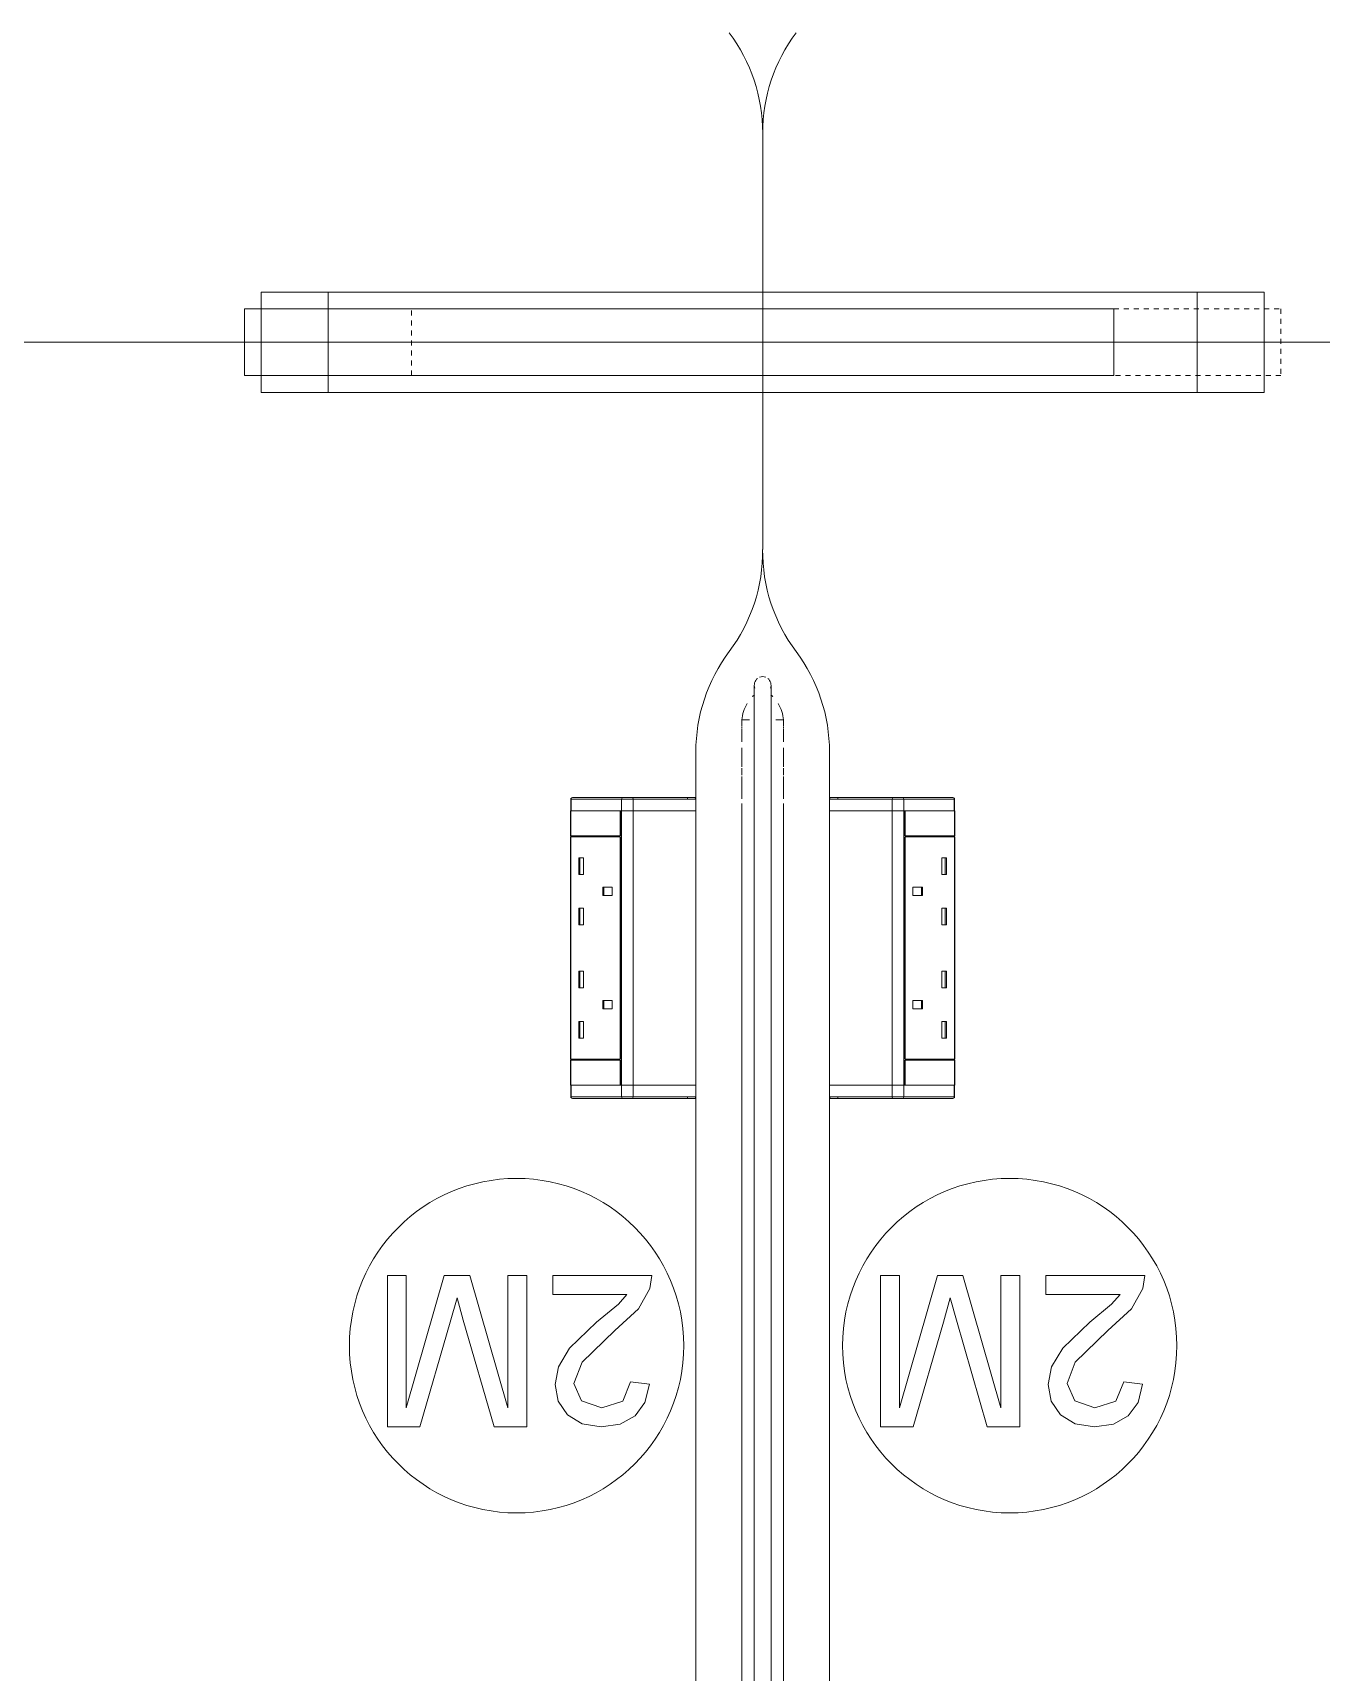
# Model space of a CAD drawing. Header units: millimetres. Extents: x 155927 to 326028, y -36033 to 97293.
# Drawn here: x 199766 to 200537, y 11298 to 12279 of the extents above; entities that cross this region are included whole.
import ezdxf

# ---------------------------------------------------------------- set-up
doc = ezdxf.new("R2010")
doc.units = ezdxf.units.MM
doc.header["$MEASUREMENT"] = 0
doc.linetypes.add('Dash', pattern=[6, 3, -3])
doc.layers.add('I-FURN', color=8, linetype='CONTINUOUS', lineweight=9)
doc.layers.add('I-FURN-HDLN', color=8, linetype='Dash', lineweight=9)

msp = doc.modelspace()

# ---------------------------------------------------------------- linework, layer by layer
at = {"layer": 'I-FURN'}
for p, q in [((200202.99, 12218.61), (200202.99, 12093.61)), ((200202.99, 12093.61), (200202.99, 12218.61)), ((200202.99, 12093.61), (200202.99, 12218.61)), ((200202.99, 12218.61), (200202.99, 12093.61)), ((199942.99, 12123.61), (199902.99, 12123.61)), ((199902.99, 12123.61), (200502.99, 12123.61)), ((199902.99, 12123.61), (199902.99, 12063.61)), ((199902.99, 12123.61), (199902.99, 12113.61)), ((200462.99, 12123.61), (199942.99, 12123.61)), ((199942.99, 12123.61), (199942.99, 12113.61)), ((199942.99, 12123.61), (199942.99, 12063.61)), ((200502.99, 12123.61), (200462.99, 12123.61)), ((200462.99, 12123.61), (200462.99, 12063.61)), ((200462.99, 12123.61), (200462.99, 12063.61)), ((200502.99, 12063.61), (200502.99, 12123.61)), ((200502.99, 12123.61), (200502.99, 12063.61)), ((199902.99, 12113.61), (199892.99, 12113.61)), ((199892.99, 12113.61), (199892.99, 12073.61)), ((200412.99, 12113.61), (199902.99, 12113.61)), ((200412.99, 12073.61), (200412.99, 12113.61)), ((200202.99, 12093.61), (199402.99, 12093.61)), ((199402.99, 12093.61), (200202.99, 12093.61)), ((199402.99, 12093.61), (200202.99, 12093.61)), ((200202.99, 12093.61), (199402.99, 12093.61)), ((200202.99, 12093.61), (200202.99, 11969.72)), ((201002.99, 12093.61), (200202.99, 12093.61)), ((200202.99, 12093.61), (201002.99, 12093.61)), ((200202.99, 11969.72), (200202.99, 12093.61)), ((200202.99, 11969.72), (200202.99, 12093.61)), ((200202.99, 12093.61), (200202.99, 11969.72)), ((200202.99, 12093.61), (201002.99, 12093.61)), ((201002.99, 12093.61), (200202.99, 12093.61)), ((199892.99, 12073.61), (199902.99, 12073.61)), ((199902.99, 12073.61), (199902.99, 12063.61)), ((199902.99, 12073.61), (200412.99, 12073.61)), ((199942.99, 12073.61), (199942.99, 12063.61)), ((200502.99, 12063.61), (199902.99, 12063.61)), ((199902.99, 12063.61), (199942.99, 12063.61)), ((199942.99, 12063.61), (200462.99, 12063.61)), ((200462.99, 12063.61), (200502.99, 12063.61)), ((200197.99, 11888.61), (200197.99, 11888.56)), ((200197.99, 11888.56), (200197.99, 11888.38)), ((200197.99, 11888.38), (200197.99, 11888.1)), ((200197.99, 11888.1), (200197.99, 11887.71)), ((200197.99, 11887.71), (200197.99, 11887.2)), ((200197.99, 11887.2), (200197.99, 11886.58)), ((200197.99, 11886.58), (200197.99, 11885.85)), ((200197.99, 11885.85), (200197.99, 11885.01)), ((200197.99, 11885.01), (200197.99, 11884.07)), ((200197.99, 11884.07), (200197.99, 11883.01)), ((200197.99, 11883.01), (200197.99, 11881.86)), ((200197.99, 11881.86), (200197.99, 11880.6)), ((200207.99, 11888.52), (200207.99, 11888.61)), ((200207.99, 11888.61), (200207.99, 11888.61)), ((200207.99, 11888.32), (200207.99, 11888.52)), ((200207.99, 11888.01), (200207.99, 11888.32)), ((200207.99, 11887.58), (200207.99, 11888.01)), ((200207.99, 11887.04), (200207.99, 11887.58)), ((200207.99, 11886.39), (200207.99, 11887.04)), ((200207.99, 11885.63), (200207.99, 11886.39)), ((200207.99, 11884.77), (200207.99, 11885.63)), ((200207.99, 11883.79), (200207.99, 11884.77)), ((200207.99, 11882.71), (200207.99, 11883.79)), ((200207.99, 11881.53), (200207.99, 11882.71)), ((200207.99, 11880.24), (200207.99, 11881.53)), ((200197.99, 11880.6), (200197.99, 11879.24)), ((200197.99, 11879.24), (200197.99, 11877.78)), ((200197.99, 11877.78), (200197.99, 11876.23)), ((200197.99, 11876.23), (200197.99, 11874.58)), ((200197.99, 11874.58), (200197.99, 11872.84)), ((200197.99, 11872.84), (200197.99, 11871.01)), ((200207.99, 11878.85), (200207.99, 11880.24)), ((200207.99, 11877.37), (200207.99, 11878.85)), ((200207.99, 11875.79), (200207.99, 11877.37)), ((200207.99, 11874.12), (200207.99, 11875.79)), ((200207.99, 11872.35), (200207.99, 11874.12)), ((200207.99, 11870.5), (200207.99, 11872.35)), ((200190.46, 11863.01), (200190.46, 11863.89)), ((200195.03, 11867.7), (200190.49, 11867.7)), ((200190.49, 11864.28), (200190.49, 11867.7)), ((200190.49, 11854.67), (200190.49, 11862.69)), ((200197.99, 11871.01), (200197.99, 11869.1)), ((200197.99, 11869.1), (200197.99, 11867.1)), ((200197.99, 11867.1), (200197.99, 11865.03)), ((200197.99, 11865.03), (200197.99, 11862.88)), ((200197.99, 11862.88), (200197.99, 11860.66)), ((200207.99, 11868.57), (200207.99, 11870.5)), ((200207.99, 11866.55), (200207.99, 11868.57)), ((200207.99, 11864.46), (200207.99, 11866.55)), ((200207.99, 11862.29), (200207.99, 11864.46)), ((200207.99, 11860.05), (200207.99, 11862.29)), ((200215.49, 11867.7), (200210.94, 11867.7)), ((200215.49, 11867.7), (200215.49, 11864.28)), ((200215.49, 11862.69), (200215.49, 11854.67)), ((200215.52, 11863.89), (200215.52, 11863.01)), ((200197.99, 11860.66), (200197.99, 11858.37)), ((200197.99, 11858.37), (200197.99, 11856.01)), ((200197.99, 11856.01), (200197.99, 11853.6)), ((200197.99, 11853.6), (200197.99, 11851.12)), ((200207.99, 11857.74), (200207.99, 11860.05)), ((200207.99, 11855.37), (200207.99, 11857.74)), ((200207.99, 11852.94), (200207.99, 11855.37)), ((200207.99, 11850.45), (200207.99, 11852.94)), ((200162.99, 11820.44), (200162.99, 11848.61)), ((200162.99, 11848.61), (200162.99, 11820.44)), ((200190.49, 11839.62), (200190.49, 11851.12)), ((200197.99, 11851.12), (200197.99, 11848.6)), ((200197.99, 11848.6), (200197.99, 11846.02)), ((200197.99, 11846.02), (200197.99, 11843.4)), ((200197.99, 11843.4), (200197.99, 11840.73)), ((200207.99, 11847.9), (200207.99, 11850.45)), ((200207.99, 11845.31), (200207.99, 11847.9)), ((200207.99, 11842.68), (200207.99, 11845.31)), ((200207.99, 11840.01), (200207.99, 11842.68)), ((200215.49, 11851.12), (200215.49, 11839.62)), ((200242.99, 11848.61), (200242.99, 11820.44)), ((200242.99, 11820.44), (200242.99, 11848.61)), ((200190.46, 11834.78), (200190.46, 11838.85)), ((200190.49, 11820.65), (200190.49, 11833.89)), ((200197.99, 11840.73), (200197.99, 11838.03)), ((200197.99, 11838.03), (200197.99, 11835.3)), ((200197.99, 11835.3), (200197.99, 11832.54)), ((200197.99, 11832.54), (200197.99, 11829.75)), ((200207.99, 11837.3), (200207.99, 11840.01)), ((200207.99, 11834.56), (200207.99, 11837.3)), ((200207.99, 11831.79), (200207.99, 11834.56)), ((200215.49, 11833.89), (200215.49, 11820.65)), ((200215.52, 11838.85), (200215.52, 11834.78)), ((200197.99, 11829.75), (200197.99, 11826.95)), ((200197.99, 11826.95), (200197.99, 11824.13)), ((200197.99, 11824.13), (200197.99, 11821.3)), ((200207.99, 11829), (200207.99, 11831.79)), ((200207.99, 11826.19), (200207.99, 11829)), ((200207.99, 11823.37), (200207.99, 11826.19)), ((200207.99, 11820.54), (200207.99, 11823.37)), ((200087.95, 11798.37), (200087.95, 11813.37)), ((200087.95, 11813.37), (200117.78, 11813.37)), ((200088.15, 11820.44), (200088.15, 11813.44)), ((200088.15, 11820.44), (200088.33, 11820.44)), ((200088.15, 11820.44), (200088.15, 11813.44)), ((200088.15, 11813.44), (200088.15, 11820.44)), ((200088.15, 11813.44), (200088.33, 11813.44)), ((200088.15, 11813.34), (200088.15, 11649.44)), ((200088.33, 11820.44), (200118.61, 11820.44)), ((200088.33, 11820.44), (200088.33, 11813.44)), ((200088.33, 11813.44), (200118.61, 11813.44)), ((200088.48, 11821.18), (200088.51, 11821.21)), ((200119.43, 11821.44), (200089.15, 11821.44)), ((200119.43, 11821.44), (200089.15, 11821.44)), ((200117.78, 11813.37), (200117.78, 11798.37)), ((200117.98, 11798.37), (200117.98, 11813.34)), ((200117.98, 11813.34), (200118.61, 11813.34)), ((200118.61, 11820.44), (200125.53, 11820.44)), ((200118.61, 11820.44), (200118.61, 11813.44)), ((200118.61, 11813.44), (200125.53, 11813.44)), ((200125.53, 11813.34), (200118.61, 11813.34)), ((200118.61, 11813.34), (200118.61, 11649.44)), ((200119.43, 11821.44), (200158, 11821.44)), ((200124.96, 11821.44), (200119.43, 11821.44)), ((200161.99, 11821.44), (200124.96, 11821.44)), ((200125.53, 11820.44), (200162.99, 11820.44)), ((200125.53, 11820.44), (200125.53, 11813.44)), ((200125.53, 11813.44), (200162.99, 11813.44)), ((200162.99, 11813.34), (200125.53, 11813.34)), ((200125.53, 11813.34), (200125.53, 11649.44)), ((200158, 11821.44), (200158, 11820.44)), ((200158, 11821.44), (200161.99, 11821.44)), ((200162.99, 11820.44), (200162.99, 11813.44)), ((200162.99, 11813.34), (200162.99, 11649.44)), ((200163, 11813.44), (200163, 11820.44)), ((200163, 11649.44), (200163, 11813.34)), ((200190.46, 10979.52), (200190.46, 11817.7)), ((200197.99, 11821.3), (200197.99, 11818.47)), ((200197.99, 11818.47), (200197.99, 11817.7)), ((200197.99, 11817.7), (200197.99, 10979.52)), ((200207.99, 11817.7), (200207.99, 11820.54)), ((200207.99, 10979.52), (200207.99, 11817.7)), ((200215.52, 11817.7), (200215.52, 10979.52)), ((200242.98, 11820.44), (200242.98, 11813.44)), ((200242.98, 11813.31), (200242.98, 11649.41)), ((200242.99, 11820.44), (200280.45, 11820.44)), ((200242.99, 11820.44), (200242.99, 11813.44)), ((200242.99, 11813.44), (200280.45, 11813.44)), ((200242.99, 11649.41), (200242.99, 11813.31)), ((200280.45, 11813.31), (200242.99, 11813.31)), ((200243.99, 11821.44), (200243.98, 11821.44)), ((200281.01, 11821.44), (200243.99, 11821.44)), ((200243.99, 11821.44), (200247.98, 11821.44)), ((200247.98, 11820.44), (200247.98, 11821.44)), ((200247.98, 11821.44), (200286.54, 11821.44)), ((200280.45, 11820.44), (200287.36, 11820.44)), ((200280.45, 11820.44), (200280.45, 11813.44)), ((200280.45, 11813.44), (200287.36, 11813.44)), ((200280.45, 11649.41), (200280.45, 11813.31)), ((200287.36, 11813.31), (200280.45, 11813.31)), ((200286.54, 11821.44), (200281.01, 11821.44)), ((200288.2, 11813.37), (200285.74, 11813.37)), ((200316.82, 11821.44), (200286.54, 11821.44)), ((200316.82, 11821.44), (200286.54, 11821.44)), ((200287.36, 11820.44), (200317.64, 11820.44)), ((200287.36, 11820.44), (200287.36, 11813.44)), ((200287.36, 11813.44), (200317.64, 11813.44)), ((200287.36, 11649.41), (200287.36, 11813.31)), ((200287.36, 11813.31), (200288, 11813.31)), ((200288, 11813.31), (200288, 11798.37)), ((200288.2, 11798.37), (200288.2, 11813.37)), ((200288.2, 11813.37), (200318.02, 11813.37)), ((200317.45, 11821.21), (200317.48, 11821.19)), ((200317.64, 11820.44), (200317.82, 11820.44)), ((200317.64, 11820.44), (200317.64, 11813.44)), ((200317.64, 11813.44), (200317.82, 11813.44)), ((200317.82, 11813.44), (200317.82, 11820.44)), ((200317.82, 11813.44), (200317.82, 11820.44)), ((200317.82, 11813.44), (200317.82, 11820.44)), ((200317.82, 11649.41), (200317.82, 11813.31)), ((200318.02, 11813.37), (200318.02, 11798.37)), ((200117.78, 11798.37), (200087.95, 11798.37)), ((200087.95, 11797.87), (200117.78, 11797.87)), ((200087.95, 11664.87), (200087.95, 11797.87)), ((200088.33, 11797.87), (200088.33, 11798.37)), ((200117.78, 11797.87), (200117.78, 11664.87)), ((200117.98, 11664.87), (200117.98, 11797.87)), ((200288, 11797.87), (200288, 11664.87)), ((200318.02, 11798.37), (200288.2, 11798.37)), ((200288.2, 11664.87), (200288.2, 11797.87)), ((200318.02, 11797.87), (200288.2, 11797.87)), ((200317.64, 11798.37), (200317.64, 11797.87)), ((200318.02, 11797.87), (200318.02, 11664.87)), ((200092.98, 11785.27), (200092.98, 11775.27)), ((200092.98, 11785.27), (200095.84, 11785.27)), ((200093.71, 11785.27), (200093.71, 11775.27)), ((200095.84, 11785.27), (200095.84, 11775.27)), ((200313, 11785.27), (200310.13, 11785.27)), ((200310.13, 11775.27), (200310.13, 11785.27)), ((200312.26, 11775.27), (200312.26, 11785.27)), ((200313, 11775.27), (200313, 11785.27)), ((200092.98, 11775.27), (200095.84, 11775.27)), ((200313, 11775.27), (200310.13, 11775.27)), ((200107.32, 11767.77), (200107.32, 11762.77)), ((200113.05, 11767.77), (200107.32, 11767.77)), ((200108.05, 11767.77), (200108.05, 11762.77)), ((200113.05, 11762.77), (200113.05, 11767.77)), ((200298.66, 11767.77), (200292.92, 11767.77)), ((200292.92, 11762.77), (200292.92, 11767.77)), ((200297.92, 11762.77), (200297.92, 11767.77)), ((200298.66, 11762.77), (200298.66, 11767.77)), ((200092.98, 11755.27), (200092.98, 11745.27)), ((200092.98, 11755.27), (200095.84, 11755.27)), ((200093.71, 11755.27), (200093.71, 11745.27)), ((200095.84, 11755.27), (200095.84, 11745.27)), ((200107.32, 11762.77), (200113.05, 11762.77)), ((200298.66, 11762.77), (200292.92, 11762.77)), ((200313, 11755.27), (200310.13, 11755.27)), ((200310.13, 11745.27), (200310.13, 11755.27)), ((200312.26, 11745.27), (200312.26, 11755.27)), ((200313, 11745.27), (200313, 11755.27)), ((200092.98, 11745.27), (200095.84, 11745.27)), ((200313, 11745.27), (200310.13, 11745.27)), ((200092.98, 11717.48), (200092.98, 11707.48)), ((200092.98, 11717.48), (200095.84, 11717.48)), ((200093.71, 11717.48), (200093.71, 11707.48)), ((200095.84, 11717.48), (200095.84, 11707.48)), ((200313, 11717.48), (200310.13, 11717.48)), ((200310.13, 11707.48), (200310.13, 11717.48)), ((200312.26, 11707.48), (200312.26, 11717.48)), ((200313, 11707.48), (200313, 11717.48)), ((200092.98, 11707.48), (200095.84, 11707.48)), ((200313, 11707.48), (200310.13, 11707.48)), ((200107.32, 11699.98), (200107.32, 11694.98)), ((200107.32, 11699.98), (200113.05, 11699.98)), ((200107.32, 11694.98), (200113.05, 11694.98)), ((200108.05, 11699.98), (200108.05, 11694.98)), ((200113.05, 11699.98), (200113.05, 11694.98)), ((200292.92, 11699.98), (200292.92, 11694.98)), ((200298.66, 11699.98), (200292.92, 11699.98)), ((200292.92, 11694.98), (200298.66, 11694.98)), ((200297.92, 11694.98), (200297.92, 11699.98)), ((200298.66, 11694.98), (200298.66, 11699.98)), ((200092.98, 11687.48), (200092.98, 11677.48)), ((200092.98, 11687.48), (200095.84, 11687.48)), ((200093.71, 11687.48), (200093.71, 11677.48)), ((200095.84, 11687.48), (200095.84, 11677.48)), ((200313, 11687.48), (200310.13, 11687.48)), ((200310.13, 11677.48), (200310.13, 11687.48)), ((200312.26, 11677.48), (200312.26, 11687.48)), ((200313, 11677.48), (200313, 11687.48)), ((200092.98, 11677.48), (200095.84, 11677.48)), ((200313, 11677.48), (200310.13, 11677.48)), ((200087.95, 11664.87), (200117.78, 11664.87)), ((200087.95, 11664.37), (200117.78, 11664.37)), ((200087.95, 11649.37), (200087.95, 11664.37)), ((200088.33, 11664.37), (200088.33, 11664.87)), ((200117.78, 11664.37), (200117.78, 11649.37)), ((200117.98, 11649.44), (200117.98, 11664.37)), ((200288, 11664.37), (200288, 11649.41)), ((200318.02, 11664.87), (200288.2, 11664.87)), ((200288.2, 11649.37), (200288.2, 11664.37)), ((200288.2, 11664.37), (200318.02, 11664.37)), ((200317.64, 11664.87), (200317.64, 11664.37)), ((200318.02, 11664.37), (200318.02, 11649.37)), ((200117.78, 11649.37), (200087.95, 11649.37)), ((200088.15, 11649.31), (200088.15, 11642.31)), ((200088.33, 11649.31), (200088.15, 11649.31)), ((200088.15, 11649.31), (200088.15, 11642.31)), ((200088.15, 11649.31), (200088.15, 11642.31)), ((200088.33, 11642.31), (200088.33, 11649.31)), ((200118.61, 11649.31), (200088.33, 11649.31)), ((200117.78, 11649.37), (200120.23, 11649.37)), ((200118.61, 11649.44), (200117.98, 11649.44)), ((200118.61, 11649.44), (200125.53, 11649.44)), ((200118.61, 11642.31), (200118.61, 11649.31)), ((200125.53, 11649.31), (200118.61, 11649.31)), ((200125.53, 11649.44), (200162.99, 11649.44)), ((200125.53, 11642.31), (200125.53, 11649.31)), ((200162.99, 11649.31), (200125.53, 11649.31)), ((200162.99, 11642.31), (200162.99, 11649.31)), ((200163, 11642.31), (200163, 11649.31)), ((200242.98, 11649.31), (200242.98, 11642.31)), ((200242.99, 11649.41), (200280.45, 11649.41)), ((200242.99, 11642.31), (200242.99, 11649.31)), ((200280.45, 11649.31), (200242.99, 11649.31)), ((200280.45, 11649.41), (200287.36, 11649.41)), ((200280.45, 11642.31), (200280.45, 11649.31)), ((200287.36, 11649.31), (200280.45, 11649.31)), ((200288, 11649.41), (200287.36, 11649.41)), ((200287.36, 11642.31), (200287.36, 11649.31)), ((200317.64, 11649.31), (200287.36, 11649.31)), ((200318.02, 11649.37), (200288.2, 11649.37)), ((200317.64, 11642.31), (200317.64, 11649.31)), ((200317.82, 11649.31), (200317.64, 11649.31)), ((200317.82, 11642.31), (200317.82, 11649.31)), ((200317.82, 11642.31), (200317.82, 11649.31)), ((200317.82, 11649.31), (200317.82, 11642.31)), ((200088.33, 11642.31), (200088.15, 11642.31)), ((200118.61, 11642.31), (200088.33, 11642.31)), ((200088.52, 11641.54), (200088.49, 11641.56)), ((200089.15, 11641.31), (200119.43, 11641.31)), ((200089.15, 11641.31), (200119.43, 11641.31)), ((200125.53, 11642.31), (200118.61, 11642.31)), ((200158, 11641.31), (200119.43, 11641.31)), ((200119.43, 11641.31), (200124.96, 11641.31)), ((200124.96, 11641.31), (200161.99, 11641.31)), ((200162.99, 11642.31), (200125.53, 11642.31)), ((200158, 11642.31), (200158, 11641.31)), ((200161.99, 11641.31), (200158, 11641.31)), ((200161.99, 11641.31), (200162, 11641.31)), ((200162.99, 10938.61), (200162.99, 11642.31)), ((200162.99, 11642.31), (200162.99, 10938.61)), ((200242.99, 11642.31), (200242.99, 10938.61)), ((200242.99, 10938.61), (200242.99, 11642.31)), ((200280.45, 11642.31), (200242.99, 11642.31)), ((200247.98, 11641.31), (200243.99, 11641.31)), ((200243.99, 11641.31), (200281.01, 11641.31)), ((200247.98, 11641.31), (200247.98, 11642.31)), ((200286.54, 11641.31), (200247.98, 11641.31)), ((200287.36, 11642.31), (200280.45, 11642.31)), ((200281.01, 11641.31), (200286.54, 11641.31)), ((200286.54, 11641.31), (200316.82, 11641.31)), ((200286.54, 11641.31), (200316.82, 11641.31)), ((200317.64, 11642.31), (200287.36, 11642.31)), ((200317.49, 11641.57), (200317.46, 11641.54)), ((200317.82, 11642.31), (200317.64, 11642.31)), ((199989.79, 11535.47), (199978.49, 11535.47)), ((199978.49, 11535.47), (199978.49, 11445.06)), ((200012.51, 11535.47), (199989.79, 11456.36)), ((199989.79, 11456.36), (199989.79, 11535.47)), ((200027.82, 11535.47), (200012.51, 11535.47)), ((200050.54, 11456.36), (200027.82, 11535.47)), ((200061.84, 11535.47), (200050.54, 11535.47)), ((200050.54, 11535.47), (200050.54, 11456.36)), ((200061.84, 11445.06), (200061.84, 11535.47)), ((200136.71, 11535.47), (200077.38, 11535.47)), ((200077.38, 11535.47), (200077.38, 11524.17)), ((200135.5, 11527.67), (200136.71, 11535.47)), ((200284.79, 11535.47), (200273.49, 11535.47)), ((200273.49, 11535.47), (200273.49, 11445.06)), ((200307.51, 11535.47), (200284.79, 11456.36)), ((200284.79, 11456.36), (200284.79, 11535.47)), ((200322.82, 11535.47), (200307.51, 11535.47)), ((200345.54, 11456.36), (200322.82, 11535.47)), ((200356.84, 11535.47), (200345.54, 11535.47)), ((200345.54, 11535.47), (200345.54, 11456.36)), ((200356.84, 11445.06), (200356.84, 11535.47)), ((200431.71, 11535.47), (200372.38, 11535.47)), ((200372.38, 11535.47), (200372.38, 11524.17)), ((200430.5, 11527.67), (200431.71, 11535.47)), ((200016.13, 11507.68), (200020.17, 11522.09)), ((200020.17, 11522.09), (200023.9, 11508.78)), ((200077.38, 11524.17), (200121.77, 11524.17)), ((200121.77, 11524.17), (200116.67, 11518.42)), ((200128.63, 11515.68), (200135.5, 11527.67)), ((200311.13, 11507.68), (200315.17, 11522.09)), ((200315.17, 11522.09), (200318.9, 11508.78)), ((200372.38, 11524.17), (200416.77, 11524.17)), ((200416.77, 11524.17), (200411.67, 11518.42)), ((200423.63, 11515.68), (200430.5, 11527.67)), ((200023.9, 11508.78), (200042.39, 11445.06)), ((200116.67, 11518.42), (200103.67, 11507.54)), ((200114.48, 11502.58), (200128.63, 11515.68)), ((200318.9, 11508.78), (200337.39, 11445.06)), ((200411.67, 11518.42), (200398.67, 11507.54)), ((200409.48, 11502.58), (200423.63, 11515.68)), ((199997.94, 11445.06), (200016.13, 11507.68)), ((200103.67, 11507.54), (200087.48, 11492.06)), ((200094.97, 11483.75), (200114.48, 11502.58)), ((200292.94, 11445.06), (200311.13, 11507.68)), ((200398.67, 11507.54), (200382.48, 11492.06)), ((200389.97, 11483.75), (200409.48, 11502.58)), ((200087.48, 11492.06), (200080.8, 11480.98)), ((200382.48, 11492.06), (200375.8, 11480.98)), ((200080.8, 11480.98), (200078.79, 11470.26)), ((200090.09, 11470.95), (200094.97, 11483.75)), ((200375.8, 11480.98), (200373.79, 11470.26)), ((200385.09, 11470.95), (200389.97, 11483.75)), ((200078.79, 11470.26), (200080.65, 11460.41)), ((200094.69, 11460.58), (200090.09, 11470.95)), ((200124, 11471.9), (200119.24, 11460.48)), ((200135.3, 11470.48), (200124, 11471.9)), ((200132.56, 11459.55), (200135.3, 11470.48)), ((200373.79, 11470.26), (200375.65, 11460.41)), ((200389.69, 11460.58), (200385.09, 11470.95)), ((200419, 11471.9), (200414.24, 11460.48)), ((200430.3, 11470.48), (200419, 11471.9)), ((200427.56, 11459.55), (200430.3, 11470.48)), ((200080.65, 11460.41), (200086.24, 11452.3)), ((200106.71, 11456.36), (200094.69, 11460.58)), ((200119.24, 11460.48), (200106.71, 11456.36)), ((200375.65, 11460.41), (200381.24, 11452.3)), ((200401.71, 11456.36), (200389.69, 11460.58)), ((200414.24, 11460.48), (200401.71, 11456.36)), ((200086.24, 11452.3), (200095.02, 11446.87)), ((200117.83, 11446.68), (200126.63, 11451.57)), ((200126.63, 11451.57), (200132.56, 11459.55)), ((200381.24, 11452.3), (200390.02, 11446.87)), ((200412.83, 11446.68), (200421.63, 11451.57)), ((200421.63, 11451.57), (200427.56, 11459.55)), ((199978.49, 11445.06), (199997.94, 11445.06)), ((200042.39, 11445.06), (200061.84, 11445.06)), ((200095.02, 11446.87), (200106.47, 11445.06)), ((200106.47, 11445.06), (200117.83, 11446.68)), ((200273.49, 11445.06), (200292.94, 11445.06)), ((200337.39, 11445.06), (200356.84, 11445.06)), ((200390.02, 11446.87), (200401.47, 11445.06)), ((200401.47, 11445.06), (200412.83, 11446.68))]:
    msp.add_line(p, q, dxfattribs=at)
at = {"layer": 'I-FURN', "flags": 128}
for points in [[(200088.15, 11820.44), (200088.15, 11820.48), (200088.15, 11820.52), (200088.16, 11820.56), (200088.16, 11820.6), (200088.17, 11820.63), (200088.18, 11820.67), (200088.19, 11820.71), (200088.2, 11820.75), (200088.21, 11820.79), (200088.23, 11820.83), (200088.25, 11820.86), (200088.26, 11820.9), (200088.28, 11820.93)], [(200124.96, 11821.44), (200124.83, 11821.44), (200124.69, 11821.44), (200124.55, 11821.44), (200124.41, 11821.44), (200124.26, 11821.44), (200124.12, 11821.44), (200123.96, 11821.44), (200123.81, 11821.44), (200123.66, 11821.44), (200123.5, 11821.44), (200123.34, 11821.44), (200123.19, 11821.44), (200123.03, 11821.44), (200122.87, 11821.44), (200122.71, 11821.44), (200122.55, 11821.44), (200122.39, 11821.44), (200122.23, 11821.44), (200122.07, 11821.44), (200121.91, 11821.44), (200121.76, 11821.44), (200121.6, 11821.44), (200121.45, 11821.44), (200121.3, 11821.44), (200121.15, 11821.44), (200121, 11821.44), (200120.86, 11821.44), (200120.72, 11821.44), (200120.58, 11821.44), (200120.45, 11821.44), (200120.32, 11821.44), (200120.19, 11821.44), (200120.07, 11821.44), (200119.95, 11821.44), (200119.84, 11821.44), (200119.73, 11821.44), (200119.62, 11821.44), (200119.52, 11821.44), (200119.43, 11821.44)], [(200161.99, 11821.44), (200161.71, 11821.44), (200161.3, 11821.44), (200160.75, 11821.44), (200160.06, 11821.44), (200159.25, 11821.44), (200158.3, 11821.44), (200157.22, 11821.44), (200156.01, 11821.44), (200154.68, 11821.44), (200153.22, 11821.44), (200151.63, 11821.44), (200149.93, 11821.44), (200148.11, 11821.44), (200146.18, 11821.44), (200144.14, 11821.44), (200141.98, 11821.44), (200139.73, 11821.44), (200137.37, 11821.44), (200134.92, 11821.44), (200132.37, 11821.44), (200129.73, 11821.44), (200127.01, 11821.44), (200124.96, 11821.44)], [(200158, 11821.44), (200158.16, 11821.44), (200158.32, 11821.44), (200158.48, 11821.44), (200158.63, 11821.44), (200158.79, 11821.44), (200158.95, 11821.44), (200159.1, 11821.44), (200159.25, 11821.44), (200159.41, 11821.44), (200159.55, 11821.44), (200159.7, 11821.44), (200159.84, 11821.44), (200159.98, 11821.44), (200160.12, 11821.44), (200160.26, 11821.44), (200160.39, 11821.44), (200160.51, 11821.44), (200160.63, 11821.44), (200160.75, 11821.44), (200160.87, 11821.44), (200160.98, 11821.44), (200161.08, 11821.44), (200161.18, 11821.44), (200161.27, 11821.44), (200161.36, 11821.44), (200161.45, 11821.44), (200161.52, 11821.44), (200161.6, 11821.44), (200161.66, 11821.44), (200161.72, 11821.44), (200161.78, 11821.44), (200161.83, 11821.44), (200161.87, 11821.44), (200161.91, 11821.44), (200161.94, 11821.44), (200161.96, 11821.44), (200161.98, 11821.44), (200161.99, 11821.44), (200162, 11821.44)], [(200162, 11821.44), (200161.99, 11821.44), (200161.99, 11821.44)], [(200162, 11821.44), (200162.04, 11821.43), (200162.08, 11821.43), (200162.12, 11821.43), (200162.16, 11821.42), (200162.2, 11821.42), (200162.23, 11821.41), (200162.27, 11821.4), (200162.31, 11821.38), (200162.35, 11821.37), (200162.39, 11821.36), (200162.42, 11821.34), (200162.46, 11821.32), (200162.49, 11821.3), (200162.53, 11821.28), (200162.56, 11821.26), (200162.59, 11821.24), (200162.63, 11821.21), (200162.66, 11821.19), (200162.69, 11821.16), (200162.71, 11821.13), (200162.74, 11821.1), (200162.77, 11821.07), (200162.79, 11821.04), (200162.82, 11821.01), (200162.84, 11820.98), (200162.86, 11820.94), (200162.88, 11820.91), (200162.9, 11820.87), (200162.91, 11820.84), (200162.93, 11820.8), (200162.94, 11820.76), (200162.95, 11820.72), (200162.97, 11820.68), (200162.97, 11820.64), (200162.98, 11820.61), (200162.99, 11820.57), (200162.99, 11820.53), (200163, 11820.49), (200163, 11820.45), (200163, 11820.44)], [(200242.98, 11820.44), (200242.98, 11820.48), (200242.98, 11820.52), (200242.99, 11820.56), (200242.99, 11820.6), (200243, 11820.63), (200243.01, 11820.67), (200243.02, 11820.71), (200243.03, 11820.75), (200243.04, 11820.79), (200243.06, 11820.83), (200243.07, 11820.86), (200243.09, 11820.9), (200243.11, 11820.93), (200243.13, 11820.97), (200243.15, 11821), (200243.18, 11821.03), (200243.2, 11821.06), (200243.23, 11821.1), (200243.25, 11821.12), (200243.28, 11821.15), (200243.31, 11821.18), (200243.34, 11821.21), (200243.37, 11821.23), (200243.4, 11821.25), (200243.44, 11821.28), (200243.47, 11821.3), (200243.51, 11821.32), (200243.54, 11821.34), (200243.58, 11821.35), (200243.62, 11821.37), (200243.65, 11821.38), (200243.69, 11821.39), (200243.73, 11821.4), (200243.77, 11821.41), (200243.81, 11821.42), (200243.85, 11821.43), (200243.89, 11821.43), (200243.93, 11821.43), (200243.97, 11821.44), (200243.98, 11821.44)], [(200243.98, 11821.44), (200243.98, 11821.44), (200243.99, 11821.44), (200244.01, 11821.44), (200244.03, 11821.44), (200244.06, 11821.44), (200244.09, 11821.44), (200244.13, 11821.44), (200244.18, 11821.44), (200244.23, 11821.44), (200244.29, 11821.44), (200244.36, 11821.44), (200244.43, 11821.44), (200244.51, 11821.44), (200244.59, 11821.44), (200244.68, 11821.44), (200244.77, 11821.44), (200244.87, 11821.44), (200244.97, 11821.44), (200245.08, 11821.44), (200245.19, 11821.44), (200245.31, 11821.44), (200245.43, 11821.44), (200245.55, 11821.44), (200245.68, 11821.44), (200245.82, 11821.44), (200245.95, 11821.44), (200246.09, 11821.44), (200246.24, 11821.44), (200246.38, 11821.44), (200246.53, 11821.44), (200246.68, 11821.44), (200246.83, 11821.44), (200246.99, 11821.44), (200247.14, 11821.44), (200247.3, 11821.44), (200247.46, 11821.44), (200247.62, 11821.44), (200247.77, 11821.44), (200247.93, 11821.44), (200247.98, 11821.44)], [(200281.01, 11821.44), (200278.23, 11821.44), (200275.53, 11821.44), (200272.92, 11821.44), (200270.39, 11821.44), (200267.97, 11821.44), (200265.63, 11821.44), (200263.41, 11821.44), (200261.28, 11821.44), (200259.27, 11821.44), (200257.36, 11821.44), (200255.58, 11821.44), (200253.91, 11821.44), (200252.36, 11821.44), (200250.93, 11821.44), (200249.63, 11821.44), (200248.45, 11821.44), (200247.41, 11821.44), (200246.5, 11821.44), (200245.71, 11821.44), (200245.07, 11821.44), (200244.55, 11821.44), (200244.18, 11821.44), (200243.99, 11821.44)], [(200286.54, 11821.44), (200286.45, 11821.44), (200286.35, 11821.44), (200286.25, 11821.44), (200286.14, 11821.44), (200286.02, 11821.44), (200285.91, 11821.44), (200285.78, 11821.44), (200285.66, 11821.44), (200285.53, 11821.44), (200285.39, 11821.44), (200285.26, 11821.44), (200285.12, 11821.44), (200284.97, 11821.44), (200284.83, 11821.44), (200284.68, 11821.44), (200284.53, 11821.44), (200284.37, 11821.44), (200284.22, 11821.44), (200284.06, 11821.44), (200283.91, 11821.44), (200283.75, 11821.44), (200283.59, 11821.44), (200283.43, 11821.44), (200283.27, 11821.44), (200283.11, 11821.44), (200282.95, 11821.44), (200282.79, 11821.44), (200282.63, 11821.44), (200282.47, 11821.44), (200282.32, 11821.44), (200282.16, 11821.44), (200282.01, 11821.44), (200281.86, 11821.44), (200281.71, 11821.44), (200281.56, 11821.44), (200281.42, 11821.44), (200281.28, 11821.44), (200281.14, 11821.44), (200281.01, 11821.44)], [(200317.69, 11820.94), (200317.71, 11820.91), (200317.72, 11820.87), (200317.74, 11820.84), (200317.76, 11820.8), (200317.77, 11820.76), (200317.78, 11820.72), (200317.79, 11820.68), (200317.8, 11820.64), (200317.81, 11820.61), (200317.82, 11820.57), (200317.82, 11820.53), (200317.82, 11820.49), (200317.82, 11820.45), (200317.82, 11820.44)], [(200088.29, 11641.81), (200088.27, 11641.84), (200088.25, 11641.88), (200088.23, 11641.91), (200088.22, 11641.95), (200088.2, 11641.99), (200088.19, 11642.03), (200088.18, 11642.07), (200088.17, 11642.1), (200088.16, 11642.14), (200088.16, 11642.18), (200088.15, 11642.22), (200088.15, 11642.26), (200088.15, 11642.3), (200088.15, 11642.31)], [(200119.43, 11641.31), (200119.52, 11641.31), (200119.62, 11641.31), (200119.73, 11641.31), (200119.84, 11641.31), (200119.95, 11641.31), (200120.07, 11641.31), (200120.19, 11641.31), (200120.32, 11641.31), (200120.45, 11641.31), (200120.58, 11641.31), (200120.72, 11641.31), (200120.86, 11641.31), (200121, 11641.31), (200121.15, 11641.31), (200121.3, 11641.31), (200121.45, 11641.31), (200121.6, 11641.31), (200121.76, 11641.31), (200121.91, 11641.31), (200122.07, 11641.31), (200122.23, 11641.31), (200122.39, 11641.31), (200122.55, 11641.31), (200122.71, 11641.31), (200122.87, 11641.31), (200123.03, 11641.31), (200123.19, 11641.31), (200123.34, 11641.31), (200123.5, 11641.31), (200123.66, 11641.31), (200123.81, 11641.31), (200123.96, 11641.31), (200124.12, 11641.31), (200124.26, 11641.31), (200124.41, 11641.31), (200124.55, 11641.31), (200124.69, 11641.31), (200124.83, 11641.31), (200124.96, 11641.31)], [(200124.96, 11641.31), (200127.75, 11641.31), (200130.44, 11641.31), (200133.06, 11641.31), (200135.58, 11641.31), (200138.01, 11641.31), (200140.34, 11641.31), (200142.57, 11641.31), (200144.69, 11641.31), (200146.71, 11641.31), (200148.61, 11641.31), (200150.4, 11641.31), (200152.07, 11641.31), (200153.62, 11641.31), (200155.04, 11641.31), (200156.35, 11641.31), (200157.52, 11641.31), (200158.56, 11641.31), (200159.48, 11641.31), (200160.26, 11641.31), (200160.91, 11641.31), (200161.42, 11641.31), (200161.8, 11641.31), (200161.99, 11641.31)], [(200162, 11641.31), (200161.99, 11641.31), (200161.98, 11641.31), (200161.97, 11641.31), (200161.95, 11641.31), (200161.92, 11641.31), (200161.88, 11641.31), (200161.84, 11641.31), (200161.79, 11641.31), (200161.74, 11641.31), (200161.68, 11641.31), (200161.62, 11641.31), (200161.54, 11641.31), (200161.47, 11641.31), (200161.39, 11641.31), (200161.3, 11641.31), (200161.21, 11641.31), (200161.11, 11641.31), (200161, 11641.31), (200160.9, 11641.31), (200160.78, 11641.31), (200160.67, 11641.31), (200160.55, 11641.31), (200160.42, 11641.31), (200160.29, 11641.31), (200160.16, 11641.31), (200160.02, 11641.31), (200159.88, 11641.31), (200159.74, 11641.31), (200159.59, 11641.31), (200159.45, 11641.31), (200159.3, 11641.31), (200159.14, 11641.31), (200158.99, 11641.31), (200158.83, 11641.31), (200158.68, 11641.31), (200158.52, 11641.31), (200158.36, 11641.31), (200158.2, 11641.31), (200158.04, 11641.31), (200158, 11641.31)], [(200163, 11642.31), (200163, 11642.27), (200162.99, 11642.23), (200162.99, 11642.19), (200162.98, 11642.15), (200162.98, 11642.12), (200162.97, 11642.08), (200162.96, 11642.04), (200162.95, 11642), (200162.93, 11641.96), (200162.92, 11641.92), (200162.9, 11641.89), (200162.88, 11641.85), (200162.86, 11641.82), (200162.84, 11641.78), (200162.82, 11641.75), (200162.8, 11641.72), (200162.77, 11641.69), (200162.75, 11641.65), (200162.72, 11641.62), (200162.69, 11641.6), (200162.66, 11641.57), (200162.63, 11641.54), (200162.6, 11641.52), (200162.57, 11641.49), (200162.54, 11641.47), (200162.5, 11641.45), (200162.47, 11641.43), (200162.43, 11641.41), (200162.4, 11641.4), (200162.36, 11641.38), (200162.32, 11641.37), (200162.28, 11641.36), (200162.24, 11641.35), (200162.21, 11641.34), (200162.17, 11641.33), (200162.13, 11641.32), (200162.09, 11641.32), (200162.05, 11641.32), (200162.01, 11641.31), (200162, 11641.31)], [(200243.98, 11641.31), (200243.94, 11641.31), (200243.9, 11641.32), (200243.86, 11641.32), (200243.82, 11641.33), (200243.78, 11641.33), (200243.74, 11641.34), (200243.7, 11641.35), (200243.66, 11641.36), (200243.63, 11641.38), (200243.59, 11641.39), (200243.55, 11641.41), (200243.52, 11641.43), (200243.48, 11641.45), (200243.45, 11641.47), (200243.41, 11641.49), (200243.38, 11641.51), (200243.35, 11641.54), (200243.32, 11641.56), (200243.29, 11641.59), (200243.26, 11641.62), (200243.23, 11641.65), (200243.21, 11641.68), (200243.18, 11641.71), (200243.16, 11641.74), (200243.14, 11641.77), (200243.12, 11641.81), (200243.1, 11641.84), (200243.08, 11641.88), (200243.06, 11641.91), (200243.05, 11641.95), (200243.03, 11641.99), (200243.02, 11642.03), (200243.01, 11642.07), (200243, 11642.1), (200242.99, 11642.14), (200242.99, 11642.18), (200242.98, 11642.22), (200242.98, 11642.26), (200242.98, 11642.3), (200242.98, 11642.31)], [(200247.98, 11641.31), (200247.82, 11641.31), (200247.66, 11641.31), (200247.5, 11641.31), (200247.34, 11641.31), (200247.18, 11641.31), (200247.03, 11641.31), (200246.87, 11641.31), (200246.72, 11641.31), (200246.57, 11641.31), (200246.42, 11641.31), (200246.27, 11641.31), (200246.13, 11641.31), (200245.99, 11641.31), (200245.85, 11641.31), (200245.72, 11641.31), (200245.59, 11641.31), (200245.46, 11641.31), (200245.34, 11641.31), (200245.22, 11641.31), (200245.11, 11641.31), (200245, 11641.31), (200244.89, 11641.31), (200244.8, 11641.31), (200244.7, 11641.31), (200244.61, 11641.31), (200244.53, 11641.31), (200244.45, 11641.31), (200244.38, 11641.31), (200244.31, 11641.31), (200244.25, 11641.31), (200244.19, 11641.31), (200244.15, 11641.31), (200244.1, 11641.31), (200244.07, 11641.31), (200244.04, 11641.31), (200244.01, 11641.31), (200243.99, 11641.31), (200243.98, 11641.31), (200243.98, 11641.31)], [(200243.98, 11641.31), (200243.98, 11641.31), (200243.99, 11641.31)], [(200243.99, 11641.31), (200244.26, 11641.31), (200244.68, 11641.31), (200245.23, 11641.31), (200245.91, 11641.31), (200246.73, 11641.31), (200247.68, 11641.31), (200248.76, 11641.31), (200249.96, 11641.31), (200251.3, 11641.31), (200252.76, 11641.31), (200254.34, 11641.31), (200256.04, 11641.31), (200257.86, 11641.31), (200259.79, 11641.31), (200261.84, 11641.31), (200263.99, 11641.31), (200266.25, 11641.31), (200268.6, 11641.31), (200271.06, 11641.31), (200273.61, 11641.31), (200276.24, 11641.31), (200278.96, 11641.31), (200281.01, 11641.31)], [(200281.01, 11641.31), (200281.14, 11641.31), (200281.28, 11641.31), (200281.42, 11641.31), (200281.56, 11641.31), (200281.71, 11641.31), (200281.86, 11641.31), (200282.01, 11641.31), (200282.16, 11641.31), (200282.32, 11641.31), (200282.47, 11641.31), (200282.63, 11641.31), (200282.79, 11641.31), (200282.95, 11641.31), (200283.11, 11641.31), (200283.27, 11641.31), (200283.43, 11641.31), (200283.59, 11641.31), (200283.75, 11641.31), (200283.91, 11641.31), (200284.06, 11641.31), (200284.22, 11641.31), (200284.37, 11641.31), (200284.53, 11641.31), (200284.68, 11641.31), (200284.83, 11641.31), (200284.97, 11641.31), (200285.12, 11641.31), (200285.26, 11641.31), (200285.39, 11641.31), (200285.53, 11641.31), (200285.66, 11641.31), (200285.78, 11641.31), (200285.91, 11641.31), (200286.02, 11641.31), (200286.14, 11641.31), (200286.25, 11641.31), (200286.35, 11641.31), (200286.45, 11641.31), (200286.54, 11641.31)], [(200317.82, 11642.31), (200317.82, 11642.27), (200317.82, 11642.23), (200317.82, 11642.19), (200317.81, 11642.15), (200317.8, 11642.12), (200317.8, 11642.08), (200317.79, 11642.04), (200317.77, 11642), (200317.76, 11641.96), (200317.75, 11641.92), (200317.73, 11641.89), (200317.71, 11641.85), (200317.69, 11641.82)]]:
    msp.add_lwpolyline(points, dxfattribs=at)
at = {"layer": 'I-FURN'}
for centre, radius, start, end in [((200102.99, 12218.61), 100, 0, 36.8699), ((200102.99, 12218.61), 100, 0, 36.8699), ((200302.99, 12218.61), 100, 143.1301, 180), ((200302.99, 12218.61), 100, 143.1301, 180), ((200102.96, 11968.63), 100.03, 323.1301, 0.62561), ((200102.96, 11968.63), 100.03, 323.1301, 0.62561), ((200303.01, 11968.63), 100.03, 179.37439, 216.8699), ((200303.01, 11968.63), 100.03, 179.37439, 216.8699), ((200262.99, 11848.61), 100, 143.1301, 180), ((200262.99, 11848.61), 100, 143.1301, 180), ((200142.99, 11848.61), 100, 0, 36.8699), ((200142.99, 11848.61), 100, 0, 36.8699), ((200202.99, 11888.61), 5, 127.27507, 201.82522), ((200202.99, 11888.61), 5, 67.63496, 112.36504), ((200202.99, 11888.61), 5, 338.17478, 52.72493), ((200202.99, 11875.75), 8.51, 125.54054, 136.54863), ((200202.99, 11875.75), 8.51, 43.45137, 54.45946), ((200213.95, 11865.37), 23.6, 149.14362, 174.33362), ((200192.03, 11865.37), 23.6, 5.66638, 30.85638), ((200055.77, 11493.59), 100, 0, 180), ((200350.77, 11493.59), 100, 0, 180), ((200055.77, 11493.59), 100, 180, 0), ((200350.77, 11493.59), 100, 180, 0)]:
    msp.add_arc(centre, radius, start, end, dxfattribs=at)
for centre, major_axis, ratio, start_param, end_param in [((200089.15, 11820.44), (0, 1), 0.819152, 0, 1.570796), ((200119.43, 11820.44), (0, -1), 0.819152, 3.141593, 4.712389), ((200124.96, 11820.44), (0, -1), 0.56467, 1.570796, 3.141593), ((200161.99, 11820.44), (0, -1), 0.998113, 1.570796, 3.141593), ((200243.99, 11820.44), (0, 1), 0.998113, 0, 1.570796), ((200281.01, 11820.44), (0, 1), 0.56467, 0, 1.570796), ((200286.54, 11820.44), (0, 1), 0.819152, 4.712389, 6.283185), ((200316.82, 11820.44), (0, 1), 0.819152, 4.712389, 6.283185), ((200089.15, 11642.31), (0, -1), 0.819152, 4.712389, 6.283185), ((200119.43, 11642.31), (0, -1), 0.819152, 4.712389, 6.283185), ((200124.96, 11642.31), (0, -1), 0.56467, 0, 1.570796), ((200161.99, 11642.31), (0, -1), 0.998113, 0, 1.570796), ((200243.99, 11642.31), (0, 1), 0.998113, 1.570796, 3.141593), ((200281.01, 11642.31), (0, 1), 0.56467, 1.570796, 3.141593), ((200286.54, 11642.31), (0, 1), 0.819152, 3.141593, 4.712389), ((200316.82, 11642.31), (0, -1), 0.819152, 0, 1.570796)]:
    msp.add_ellipse(centre, major_axis=major_axis, ratio=ratio, start_param=start_param, end_param=end_param, dxfattribs=at)
at = {"layer": 'I-FURN-HDLN'}
for p, q in [((199992.99, 12113.61), (200512.99, 12113.61)), ((199992.99, 12073.61), (199992.99, 12113.61)), ((200512.99, 12113.61), (200512.99, 12073.61)), ((200512.99, 12073.61), (199992.99, 12073.61))]:
    msp.add_line(p, q, dxfattribs=at)

doc.saveas('drawing.dxf')
